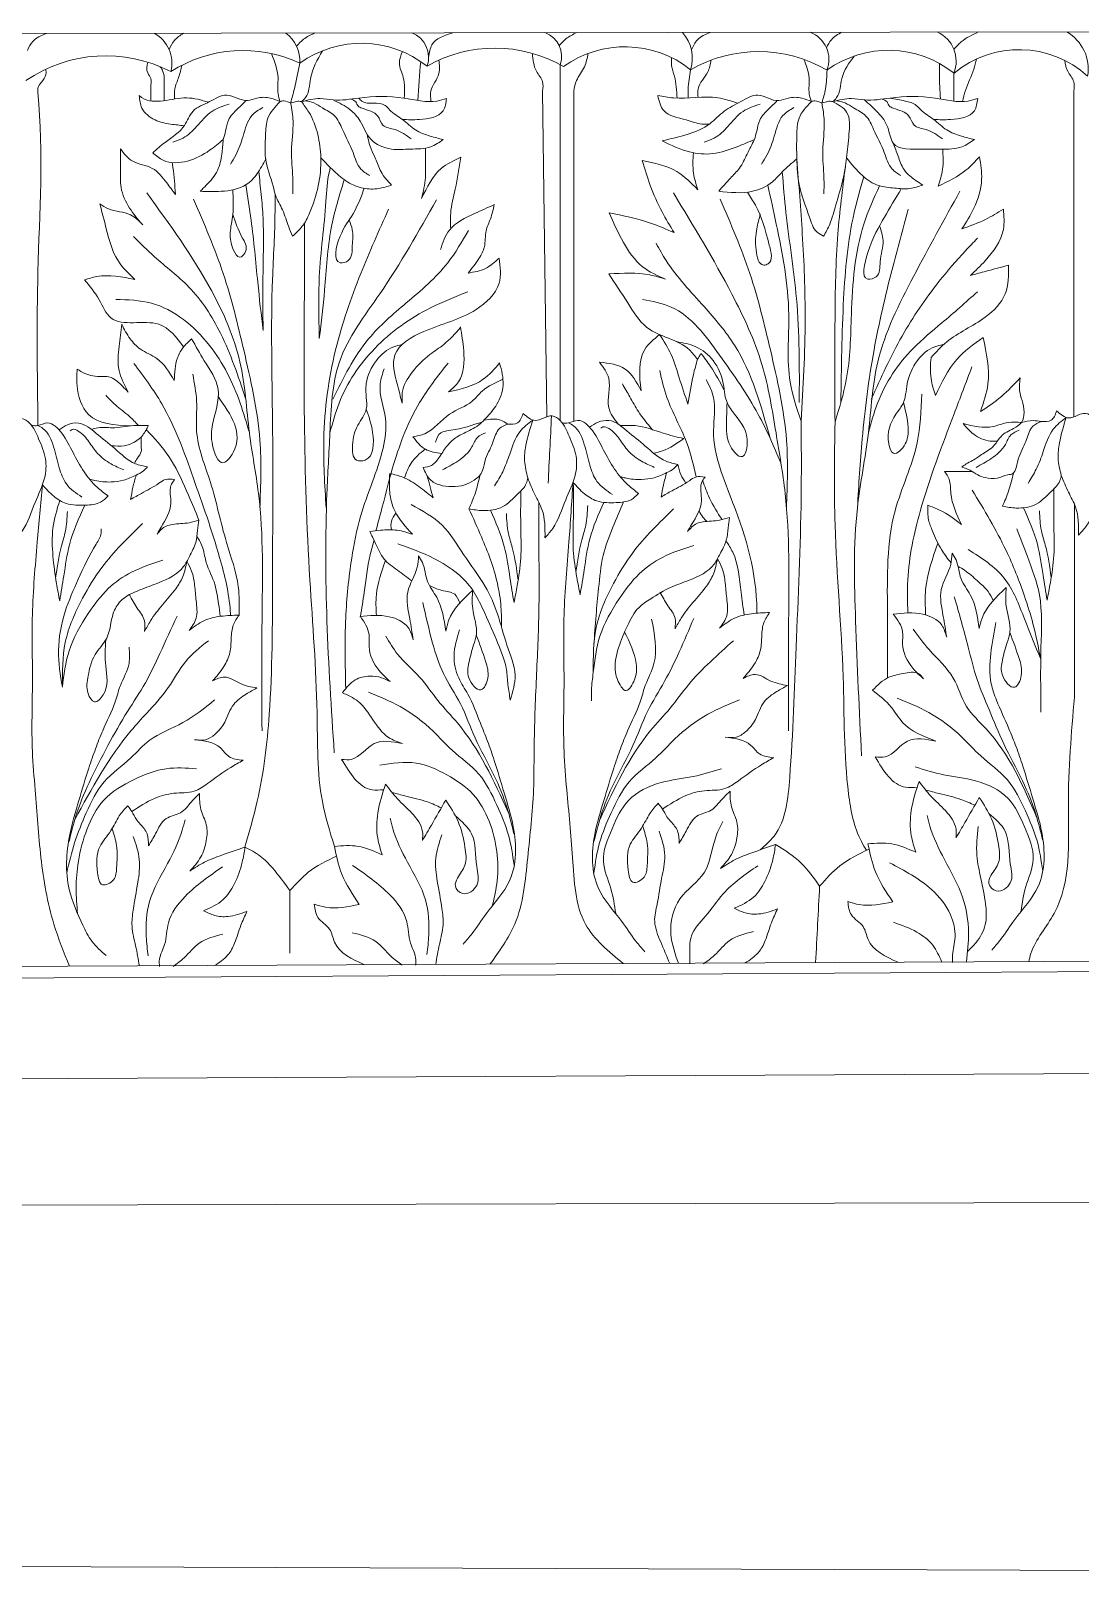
# Model space of a CAD drawing. Header units: millimetres. Extents: x 0 to 319, y 0 to 231.
# Drawn here: x 133 to 167.3, y 67.7 to 118.1 of the extents above; entities that cross this region are included whole.
import ezdxf

# ---------------------------------------------------------------- set-up
doc = ezdxf.new("R2010")
doc.units = ezdxf.units.MM
doc.layers.get('0').update_dxf_attribs({"lineweight": 9})

msp = doc.modelspace()

# ---------------------------------------------------------------- linework, layer by layer
for p, q in [((96.34, 117.957), (187.235, 118.103)), ((150.316, 105.35), (150.314, 116.991)), ((136.938, 116.335), (136.938, 115.808)), ((137.373, 116.285), (137.373, 115.82)), ((149.736, 116.133), (149.877, 105.484)), ((150.752, 116.133), (150.752, 105.331)), ((167.097, 116.133), (167.1, 105.482)), ((176.289, 87.717), (106.877, 87.384)), ((176.675, 87.393), (106.591, 86.967)), ((106.629, 83.717), (176.718, 84.051)), ((173.863, 79.799), (109.4, 79.646)), ((109.443, 67.97), (174.018, 67.733))]:
    msp.add_line(p, q)
for centre, radius, start, end in [((136.506, 117.047), 1.114, 345.505, 61.0851), ((140.65, 117.102), 1.157, 357.2322, 53.2081), ((145.166, 117.242), 0.847, 339.511, 69.511), ((149.535, 117.263), 0.826, 340.7018, 70.7018), ((153.385, 117.213), 1.246, 342.1531, 42.1531), ((158.135, 117.161), 0.959, 338.9671, 68.9671), ((162.195, 117.103), 1.057, 338.5672, 65.3431), ((166.165, 116.854), 1.403, 350.387, 60.0874), ((139.948, 113.074), 4.385, 64.9326, 122.6126), ((143.817, 114.253), 3.441, 51.4894, 125.7448), ((148.176, 113.077), 4.459, 59.8147, 119.8147), ((152.429, 114.139), 3.441, 51.4894, 125.7448), ((156.789, 112.962), 4.459, 59.8147, 119.8147), ((161.041, 114.024), 3.441, 51.4894, 125.7448), ((165.31, 114.159), 3.327, 47.7182, 129.7352), ((135.462, 112.663), 4.621, 62.6572, 124.416)]:
    msp.add_arc(centre, radius, start, end)
for points in [[(132.904, 117.461), (133.075, 117.757), (133.524, 118.017)], [(137.529, 117.487), (137.703, 117.788), (137.998, 118.024)], [(141.697, 117.595), (141.927, 117.825), (142.283, 118.031)], [(146.013, 117.242), (146.121, 117.646), (146.8, 118.038)], [(150.279, 117.622), (150.496, 117.839), (150.852, 118.044)], [(154.604, 117.476), (154.796, 117.809), (155.215, 118.051)], [(159.012, 117.551), (159.174, 117.812), (159.519, 118.058)], [(163.175, 117.498), (163.418, 117.74), (163.981, 118.065)], [(141.855, 115.786), (141.986, 115.917), (142.153, 116.541), (142.54, 117.449)], [(145.215, 115.902), (145.184, 116.579), (145.057, 117.052), (145.156, 117.423)], [(149.736, 116.133), (149.736, 116.434), (149.536, 116.78), (149.405, 117.364)], [(150.752, 116.133), (150.844, 116.477), (151.104, 116.926), (151.22, 117.361)], [(136.938, 116.335), (136.938, 116.541), (136.832, 116.725), (136.832, 117.077)], [(137.373, 116.285), (137.373, 116.467), (137.33, 116.776), (137.243, 116.927)], [(137.708, 115.867), (137.717, 116.2), (137.842, 116.581), (137.948, 116.977)], [(141.16, 115.786), (141.09, 116.047), (141.09, 116.565), (140.877, 117.36)], [(141.806, 117.046), (141.624, 116.206), (141.503, 115.75)], [(145.662, 115.824), (145.752, 117.099)], [(146.088, 115.788), (146.088, 116.137), (146.347, 116.704), (146.347, 117.144)], [(154.132, 115.903), (154.042, 116.622), (153.951, 116.961), (153.951, 117.225)], [(154.819, 115.927), (154.819, 116.21), (155.134, 116.756), (155.238, 117.143)], [(158.52, 115.786), (158.45, 116.047), (158.45, 116.565), (158.272, 117.168)], [(159.215, 115.786), (159.345, 115.917), (159.513, 116.541), (159.928, 117.28)], [(162.736, 115.875), (162.703, 116.689), (162.703, 117.037)], [(163.46, 115.788), (163.557, 116.153), (163.825, 116.846), (163.914, 117.178)], [(167.097, 116.133), (167.097, 116.434), (166.897, 116.78), (166.803, 117.131)], [(133.244, 105.197), (133.244, 110.224), (133.244, 116.08), (133.244, 116.226), (133.356, 116.419), (133.503, 116.673), (133.503, 116.848)], [(154.572, 116.831), (154.495, 116.192), (154.495, 115.909)], [(159.031, 116.817), (158.984, 116.206), (158.863, 115.75)], [(163.179, 115.802), (163.179, 116.717)], [(136.554, 115.983), (136.655, 115.909), (138.105, 115.909), (138.814, 115.767)], [(136.554, 115.983), (136.643, 115.577), (137.07, 115.189), (137.581, 115.052), (138.026, 114.999)], [(136.994, 114.116), (137.4, 114.455), (138.033, 115.009), (138.312, 115.473), (138.855, 115.787), (139.415, 116.001), (140.096, 115.819), (140.399, 115.9), (140.849, 115.9), (141.16, 115.786)], [(146.595, 115.89), (146.285, 115.807), (145.204, 115.903), (143.734, 115.903), (142.894, 115.841), (142.47, 115.885), (141.855, 115.786)], [(145.442, 114.566), (144.915, 114.87), (144.52, 115.02), (144.349, 115.316), (143.835, 115.571), (143.709, 115.644), (143.633, 115.775), (143.47, 115.869)], [(146.488, 114.546), (146.065, 114.659), (145.582, 114.864), (145.159, 115.199), (144.734, 115.521), (144.59, 115.665), (143.829, 115.806), (143.734, 115.901)], [(146.595, 115.89), (146.488, 115.49), (145.709, 115.201), (145.156, 115.201)], [(153.502, 115.983), (154.015, 115.909), (155.465, 115.909), (156.118, 115.735)], [(153.502, 115.983), (153.696, 115.495), (154.43, 115.189), (154.941, 115.052), (155.186, 115.052)], [(153.648, 114.506), (154.491, 114.724), (155.198, 115.061), (155.672, 115.473), (156.215, 115.787), (156.774, 116.001), (157.456, 115.819), (157.759, 115.9), (158.209, 115.9), (158.52, 115.786)], [(163.955, 115.89), (163.645, 115.807), (162.564, 115.903), (161.094, 115.903), (160.254, 115.841), (159.83, 115.885), (159.215, 115.786)], [(162.802, 114.566), (162.275, 114.87), (161.88, 115.02), (161.709, 115.316), (161.195, 115.571), (161.068, 115.644), (160.993, 115.775), (160.83, 115.869)], [(163.848, 114.546), (163.424, 114.659), (162.942, 114.864), (162.518, 115.199), (162.094, 115.521), (161.95, 115.665), (161.587, 115.806), (161.094, 115.901)], [(163.955, 115.89), (163.848, 115.49), (163.069, 115.201), (162.516, 115.201)], [(139.491, 115.704), (138.927, 115.469), (138.43, 114.972), (137.988, 114.596), (137.658, 114.461)], [(139.3, 114.545), (139.375, 114.822), (139.471, 115.181), (139.769, 115.548), (140.04, 115.819)], [(140.591, 115.59), (140.233, 115.332), (139.948, 114.655), (139.706, 114.037), (139.534, 113.739)], [(141.561, 111.387), (141.439, 111.695), (141.235, 112.247), (141.009, 112.724), (140.93, 113.019), (140.683, 113.939), (140.683, 114.684), (140.76, 115.247), (141.16, 115.786)], [(141.16, 115.786), (141.276, 115.817), (141.532, 115.748), (141.697, 115.793), (141.855, 115.786)], [(141.503, 115.75), (141.58, 115.143), (141.531, 114.177), (141.57, 113.302), (141.57, 112.769)], [(141.855, 115.786), (142.097, 115.446), (142.389, 114.71), (142.489, 113.951), (142.407, 113.029), (142.117, 112.136), (141.884, 111.71), (141.561, 111.387)], [(144.082, 113.371), (143.798, 113.583), (143.542, 114.122), (143.192, 114.88), (142.935, 115.327), (142.539, 115.581), (142.26, 115.742), (141.98, 115.818)], [(146.488, 114.546), (146.079, 114.309), (145.413, 114.234), (144.798, 114.234), (144.118, 114.56), (143.777, 115.151), (143.446, 115.522), (142.894, 115.841)], [(156.85, 115.704), (156.287, 115.469), (155.79, 114.972), (155.347, 114.596), (155.018, 114.461)], [(156.66, 114.545), (156.735, 114.822), (156.831, 115.181), (157.129, 115.548), (157.4, 115.819)], [(157.951, 115.59), (157.592, 115.332), (157.308, 114.655), (157.066, 114.037), (156.894, 113.739)], [(158.921, 111.387), (158.701, 111.526), (158.457, 112.007), (158.299, 112.462), (158.133, 113.019), (158.043, 113.939), (158.043, 114.684), (158.119, 115.247), (158.52, 115.786)], [(158.52, 115.786), (158.636, 115.817), (158.892, 115.748), (159.056, 115.793), (159.215, 115.786)], [(158.863, 115.75), (158.94, 115.143), (158.891, 114.177), (158.93, 113.302), (158.93, 112.769)], [(159.215, 115.786), (159.673, 115.446), (159.749, 114.71), (159.673, 113.951), (159.552, 113.243), (159.32, 112.408), (159.12, 111.781), (158.921, 111.387)], [(161.442, 113.371), (161.158, 113.583), (160.902, 114.122), (160.552, 114.88), (160.294, 115.327), (159.899, 115.581), (159.62, 115.742), (159.34, 115.818)], [(163.848, 114.546), (163.439, 114.309), (162.773, 114.234), (162.158, 114.234), (161.195, 114.428), (161.016, 114.943), (160.704, 115.421), (160.254, 115.841)], [(139.3, 114.545), (138.853, 114.195), (138.133, 113.844), (137.336, 113.868), (136.994, 114.116)], [(138.548, 112.855), (138.746, 113.052), (139.111, 113.535), (139.255, 114.073), (139.3, 114.545)], [(144.802, 113.058), (144.456, 113.493), (144.277, 113.921), (144.132, 114.239), (144.003, 114.719)], [(156.66, 114.545), (156.095, 114.313), (155.299, 114.087), (154.539, 114.14), (153.648, 114.506)], [(155.491, 112.855), (155.875, 113.283), (156.171, 113.615), (156.423, 114.073), (156.66, 114.545)], [(162.162, 113.058), (161.739, 113.359), (161.544, 113.576), (161.354, 114), (161.195, 114.428)], [(136.668, 111.76), (136.238, 112.306), (135.961, 112.98), (135.944, 113.614), (135.937, 114.243)], [(135.937, 114.243), (136.341, 113.84), (136.979, 113.605), (137.453, 113.13), (137.735, 112.755)], [(138.548, 112.855), (139.237, 112.855), (140.049, 113.072), (140.41, 113.433), (140.687, 113.913)], [(144.802, 113.058), (144.38, 112.945), (143.875, 112.958), (143.368, 113.157), (142.918, 113.521), (142.489, 113.951)], [(145.783, 112.619), (145.907, 113.303), (145.907, 113.925), (145.907, 114.265)], [(147.061, 113.966), (146.421, 113.597), (145.783, 112.619)], [(147.061, 113.966), (146.882, 112.926), (146.733, 112.138), (146.733, 111.634)], [(154.034, 111.503), (153.642, 112.181), (153.257, 113.043), (152.992, 113.864)], [(152.992, 113.864), (154.127, 113.497), (154.814, 112.902)], [(154.814, 112.902), (154.668, 113.447), (154.664, 114.112)], [(155.491, 112.855), (156.597, 112.855), (157.248, 113.165), (157.567, 113.488), (158.047, 113.913)], [(158.187, 105.343), (158.317, 108.674), (158.224, 111.46), (158.044, 113.911)], [(162.162, 113.058), (161.74, 112.945), (161.235, 112.958), (160.727, 113.042), (160.189, 113.367), (159.673, 113.951)], [(162.662, 113.023), (162.808, 113.568), (162.812, 114.234)], [(164.014, 113.985), (163.584, 113.556), (162.662, 113.023)], [(163.442, 111.625), (163.834, 112.303), (164.085, 113.241), (164.014, 113.985)], [(137.735, 112.755), (137.658, 113.633), (137.63, 113.792)], [(140.601, 108.302), (140.601, 110.311), (140.6, 111.983), (140.541, 112.749), (140.458, 113.504)], [(142.44, 108.046), (142.44, 110.055), (142.656, 112.529), (142.77, 113.503), (142.804, 113.631)], [(158.125, 105.952), (158.034, 109.344), (157.69, 112.161), (157.57, 113.482)], [(159.293, 105.309), (159.293, 108.674), (159.386, 111.46), (159.632, 113.658)], [(139.61, 112.097), (139.922, 111.337), (140.038, 110.904), (139.832, 110.698), (139.638, 110.933), (139.53, 111.496), (139.61, 112.097), (139.61, 112.902)], [(140.601, 108.302), (140.428, 109.879), (140.212, 111.91), (140.035, 113.063)], [(142.44, 108.046), (142.613, 109.623), (142.829, 111.654), (143.253, 113.234)], [(143.908, 112.952), (143.545, 112.118), (143.12, 111.382), (143.12, 110.517), (143.386, 110.588), (143.518, 111.08), (143.518, 111.599), (143.411, 111.907)], [(157.096, 113.055), (157.374, 111.785), (157.781, 108.828), (157.827, 106.615), (158.187, 105.343)], [(160.75, 113.035), (160.236, 111.785), (159.829, 108.828), (159.661, 106.685), (159.293, 105.309)], [(159.485, 105.952), (159.575, 109.344), (159.92, 112.161), (160.233, 113.329)], [(163.375, 112.862), (161.861, 110.07), (160.692, 107.276), (160.382, 104.955), (160.025, 102.508), (159.965, 98.81), (160.158, 94.398)], [(161.457, 112.939), (160.909, 112.014), (160.37, 110.852), (160.37, 109.986), (160.636, 110.057), (160.768, 110.549), (160.862, 111.248), (160.747, 111.728)], [(136.41, 109.973), (135.874, 110.565), (135.426, 111.839), (135.264, 112.444)], [(135.264, 112.444), (135.547, 112.28), (136.268, 112.087), (136.668, 111.76)], [(136.801, 112.802), (138.914, 109.608), (139.845, 107.276), (140.155, 104.955), (140.451, 102.976), (140.567, 98.81), (140.567, 95.213)], [(138.326, 112.598), (139.301, 110.162), (139.969, 107.667), (140.497, 104.717), (140.497, 102.508)], [(140.01, 91.413), (140.412, 92.913), (140.803, 95.743), (140.91, 100.153), (140.91, 105.332), (140.91, 109.982), (140.993, 112.207), (140.993, 112.774)], [(146.268, 112.579), (144.417, 109.503), (143.096, 107.276), (142.786, 104.955), (142.689, 102.976), (142.689, 98.81), (142.927, 94.496)], [(148.157, 112.419), (147.514, 112.128), (146.689, 111.582), (146.399, 110.956)], [(147.3, 110.179), (147.658, 110.661), (147.833, 111.042), (147.89, 111.561), (148.033, 111.955), (148.157, 112.419)], [(154.012, 112.802), (155.923, 109.492), (156.905, 107.189), (157.365, 104.955), (157.662, 102.976), (157.778, 98.81), (157.778, 95.213)], [(155.536, 112.598), (156.511, 110.162), (157.18, 107.667), (157.707, 104.717), (157.707, 102.508)], [(156.429, 112.826), (156.69, 112.399), (157.146, 111.093), (157.111, 110.488), (156.963, 110.442), (156.712, 110.933), (156.737, 111.632), (156.852, 112.113)], [(144.704, 112.268), (143.793, 110.162), (142.972, 107.667), (142.586, 104.755), (142.664, 102.508)], [(153.753, 109.984), (153.002, 110.388), (152.379, 111.184), (151.909, 112.15)], [(151.909, 112.15), (153.261, 111.816), (154.034, 111.503)], [(161.685, 112.268), (161.158, 110.295), (160.567, 107.667), (160.181, 104.755), (160.025, 102.508)], [(164.794, 112.271), (164.215, 111.937), (163.442, 111.625)], [(163.723, 110.105), (164.201, 110.583), (164.794, 111.609), (164.794, 112.271)], [(136.364, 111.381), (137.05, 110.717), (138.178, 109.724), (139.21, 108.211), (140.032, 106.082)], [(142.932, 91.434), (142.54, 92.897), (142.366, 95.806), (142.132, 100.15), (141.953, 105.375), (141.953, 110.373), (141.953, 111.809)], [(147.312, 111.578), (146.638, 110.517), (145.282, 109.205), (144.05, 108.027), (142.882, 106.055)], [(163.944, 111.32), (163.557, 110.908), (162.691, 109.902), (161.486, 108.12), (160.478, 106.055)], [(153.446, 111.158), (153.776, 110.587), (155.014, 109.083), (156.009, 107.819), (157.172, 104.777)], [(145.151, 105.923), (144.98, 106.563), (144.909, 107.504), (145.854, 108.268), (147.564, 108.991), (148.316, 109.846), (148.316, 110.671)], [(148.316, 110.671), (147.872, 110.332), (147.3, 110.179)], [(162.43, 107.415), (162.942, 107.927), (164.204, 108.742), (164.856, 109.503), (164.965, 110.438)], [(164.965, 110.438), (164.233, 110.242), (163.723, 110.105)], [(134.765, 109.958), (135.166, 110.065), (136.41, 109.973)], [(138.006, 107.767), (137.192, 108.505), (135.63, 108.714), (135.242, 109.311), (134.765, 109.958)], [(151.901, 110.153), (153.243, 110.12), (153.753, 109.984)], [(154.799, 107.36), (154.534, 107.671), (153.147, 108.403), (152.518, 109.206), (151.901, 110.153)], [(135.786, 109.321), (136.951, 109.196), (138.851, 107.814), (139.854, 105.927), (140.153, 104.965)], [(147.298, 109.57), (146.077, 109.045), (144.254, 107.719), (143.086, 105.927), (142.788, 104.965)], [(152.997, 109.321), (153.941, 109.068), (155.518, 107.495), (156.784, 105.559), (157.526, 103.972)], [(163.947, 109.57), (162.788, 108.551), (161.85, 107.719), (160.682, 105.927), (160.384, 104.965)], [(136.197, 106.29), (135.896, 107), (135.896, 107.789), (135.983, 108.505)], [(135.983, 108.505), (136.256, 108.034), (136.595, 107.694), (137.131, 107.385), (137.701, 106.667)], [(145.151, 105.923), (145.151, 106.27), (145.474, 106.937), (146.056, 107.519), (146.505, 107.845), (147.056, 108.396)], [(146.661, 106.294), (146.991, 106.624), (147.158, 107.64), (147.052, 108.425)], [(137.701, 106.667), (137.803, 107.407), (138.022, 107.786), (138.267, 108.032)], [(138.267, 108.032), (138.681, 107.314), (139.129, 106.385), (138.95, 105.229), (138.95, 104.557), (139.287, 103.974), (139.623, 104.311), (139.132, 106.14)], [(143.975, 105.733), (144.18, 104.97), (143.937, 104.066), (143.656, 104.066), (143.525, 104.556), (143.7, 105.212), (143.975, 105.733), (143.975, 106.111), (143.975, 106.566), (144.309, 107.324), (144.871, 107.77), (145.141, 107.842)], [(153.56, 108.171), (153.075, 107.686), (152.954, 106.33)], [(154.487, 105.893), (154.202, 106.755), (153.937, 107.517), (153.56, 108.171)], [(155.765, 105.947), (155.752, 105.016), (155.824, 104.626), (156.268, 104.184), (156.426, 104.596), (156.011, 105.565), (155.765, 105.947), (155.695, 106.205), (155.642, 106.566), (155.308, 107.324), (154.746, 107.77), (154.11, 107.941)], [(161.53, 105.947), (161.686, 105.016), (161.587, 104.595), (161.207, 104.287), (161.054, 104.596), (161.285, 105.565), (161.53, 105.947), (161.6, 106.205), (161.654, 106.566), (161.988, 107.324), (162.55, 107.77), (162.82, 107.842)], [(164.133, 108.072), (163.27, 107.354), (162.578, 106.181)], [(164.046, 105.649), (164.29, 106.559), (164.133, 108.072)], [(154.799, 107.36), (154.663, 106.851), (154.487, 105.893)], [(154.799, 107.36), (154.912, 107.555)], [(154.912, 107.555), (155.225, 107.128), (155.674, 106.349)], [(162.578, 106.181), (162.43, 106.731), (162.43, 107.415)], [(134.524, 107.038), (134.524, 106.503), (134.897, 105.553), (136.274, 105.184)], [(134.524, 107.038), (135.041, 106.815), (135.633, 106.764), (136.007, 106.48), (136.197, 106.29)], [(136.38, 107.227), (137.293, 105.902), (138.316, 103.498), (139.182, 100.882), (139.53, 99.114), (139.537, 98.986)], [(138.301, 106.873), (138.43, 105.989), (138.43, 105.015), (138.881, 103.333), (139.406, 101.374), (139.793, 99.927), (139.817, 98.997)], [(144.562, 107.053), (144.43, 106.561), (144.598, 105.423), (144.521, 104.46), (143.785, 102.223), (143.499, 100.856), (143.303, 98.906), (143.303, 96.593)], [(146.647, 107.239), (145.716, 105.944), (144.877, 103.951), (144.498, 102.536), (144.289, 101.755)], [(148.331, 107.243), (148.444, 106.514), (148.241, 105.893), (147.889, 105.442), (147.692, 105.246), (147.224, 104.975), (146.847, 104.758), (146.601, 104.512), (146.346, 104.137), (146.102, 103.893), (145.834, 103.821)], [(148.331, 107.243), (147.796, 106.708), (146.661, 106.294)], [(152.954, 106.33), (152.44, 107.039), (151.596, 107.265)], [(151.596, 107.265), (151.899, 106.739), (151.899, 105.777), (152.209, 105.24)], [(153.564, 106.995), (153.801, 106.109), (154.442, 104.65), (154.755, 103.514)], [(163.766, 107.116), (163.187, 105.583), (162.076, 102.389), (161.672, 100.155), (161.672, 99.068)], [(145.501, 104.825), (145.891, 104.929), (146.696, 105.566), (147.44, 105.996), (147.765, 106.321), (148.441, 106.711)], [(153.326, 105.06), (152.867, 105.651), (152.589, 106.132), (152.344, 106.556)], [(155.077, 106.703), (155.323, 106.111), (155.323, 105.032), (155.959, 102.66), (156.738, 99.162), (156.738, 99.06)], [(165.339, 106.752), (165.326, 106.331), (165.404, 106.016), (165.386, 105.295), (165.129, 105.098), (164.718, 104.842), (164.499, 104.551), (164.125, 104.271), (163.782, 104.05), (163.577, 103.938), (163.441, 103.835)], [(165.339, 106.752), (164.732, 106.145), (164.046, 105.649)], [(135.459, 106.186), (135.778, 105.868), (136.232, 105.495), (136.527, 105.2)], [(162.126, 106.223), (161.976, 104.625), (161.257, 102.406), (161.006, 99.167), (161.006, 96.939)], [(132.475, 101.443), (132.727, 101.744), (133.151, 102.683), (133.459, 103.476), (133.491, 104.107), (133.265, 104.764), (132.972, 105.271), (132.706, 105.425), (132.158, 105.278), (131.758, 105.509)], [(135.536, 102.892), (135.178, 103.177), (134.751, 103.685), (134.39, 104.311), (134.024, 104.945), (133.552, 105.28), (133.24, 105.196), (133.037, 105.196)], [(136.821, 103.843), (136.43, 103.947), (135.752, 104.442), (135.151, 104.939), (134.565, 105.277), (134.211, 105.219), (133.933, 105.058)], [(146.233, 104.654), (146.406, 104.954), (146.737, 105.043), (147.774, 105.32)], [(148.588, 105.244), (148.361, 105.375), (147.832, 105.375)], [(149.414, 105.375), (148.99, 104.991), (148.661, 104.262), (148.432, 103.684), (148.165, 103.221)], [(149.098, 105.592), (148.92, 105.284), (148.588, 105.244)], [(149.815, 101.526), (150.066, 101.827), (150.491, 102.766), (150.799, 103.559), (150.831, 104.191), (150.605, 104.847), (150.312, 105.355), (150.045, 105.508), (149.498, 105.361), (149.098, 105.592)], [(149.252, 103.482), (149.148, 104.041), (149.19, 104.541), (149.414, 105.375)], [(149.918, 103.31), (150.029, 105.51)], [(152.876, 102.975), (152.518, 103.26), (152.091, 103.768), (151.729, 104.394), (151.363, 105.028), (150.892, 105.363), (150.58, 105.28), (150.377, 105.28)], [(152.019, 102.941), (151.514, 103.37), (151.28, 103.898), (151.097, 104.58), (150.748, 105.186), (150.584, 105.28)], [(154.16, 103.926), (153.77, 104.03), (153.092, 104.525), (152.49, 105.022), (151.905, 105.36), (151.551, 105.302), (151.272, 105.141)], [(158.187, 105.343), (158.187, 102.872), (158.023, 97.954), (157.812, 93.681), (157.301, 91.773), (156.85, 91.322)], [(159.293, 105.309), (159.293, 101.945), (159.558, 96.974), (159.736, 93.156), (160.156, 91.589), (160.32, 91.305)], [(163.441, 103.835), (163.713, 103.732), (163.955, 103.585), (164.205, 103.492), (164.594, 103.474), (164.936, 103.582), (165.104, 103.627), (165.209, 103.808), (165.31, 104.186), (165.444, 104.49), (165.55, 104.738), (165.763, 105.177), (166.025, 105.327)], [(165.386, 105.295), (164.951, 105.295), (164.465, 105.165), (163.481, 105.257)], [(166.025, 105.327), (165.77, 105.355), (165.386, 105.295)], [(166.85, 105.459), (166.427, 105.075), (166.098, 104.345), (165.869, 103.768), (165.601, 103.304)], [(166.535, 105.676), (166.356, 105.367), (166.025, 105.327)], [(167.252, 101.61), (167.503, 101.91), (167.928, 102.85), (168.235, 103.643), (168.268, 104.274), (168.041, 104.931), (167.748, 105.438), (167.482, 105.592), (166.934, 105.445), (166.535, 105.676)], [(166.689, 103.565), (166.585, 104.124), (166.627, 104.625), (166.85, 105.459)], [(134.68, 102.858), (134.174, 103.286), (133.941, 103.815), (133.758, 104.497), (133.408, 105.103), (133.244, 105.197)], [(136.048, 103.745), (135.634, 103.942), (135.196, 104.282), (134.908, 104.667), (134.561, 105.014), (134.368, 105.066), (134.295, 105.024)], [(136.85, 105.193), (136.373, 105.193), (135.673, 105.122), (135.205, 105.122), (134.996, 105.066)], [(136.85, 105.193), (136.672, 104.885), (136.066, 104.535), (135.644, 104.535)], [(136.619, 104.497), (136.619, 104.699), (136.619, 104.824)], [(138.506, 102.105), (138.163, 102.916), (137.597, 104.064), (136.884, 104.955), (136.782, 105.057)], [(145.501, 104.825), (145.908, 104.418), (146.439, 104.276)], [(145.834, 103.821), (146.06, 103.432), (146.374, 103.251), (146.768, 103.203), (147.194, 103.255), (147.499, 103.412), (147.668, 103.543), (147.772, 103.724), (147.874, 104.102), (148.007, 104.406), (148.114, 104.655), (148.327, 105.093), (148.588, 105.244)], [(146.464, 103.744), (146.962, 104.031), (147.425, 104.494), (147.606, 104.807), (147.873, 104.961)], [(153.388, 103.828), (152.974, 104.025), (152.536, 104.365), (152.248, 104.75), (151.901, 105.097), (151.708, 105.149), (151.635, 105.107)], [(154.348, 104.767), (153.672, 104.948), (152.762, 105.192), (152.279, 105.192)], [(163.481, 105.257), (163.828, 104.909), (164.367, 104.687), (164.6, 104.687)], [(163.901, 103.827), (164.398, 104.115), (164.862, 104.578), (165.042, 104.891), (165.309, 105.045)], [(136.619, 104.497), (136.619, 104.343), (136.497, 104.13), (136.399, 103.961)], [(145.897, 104.425), (145.438, 103.965), (145.226, 103.481)], [(153.366, 104.288), (153.651, 104.364), (154.348, 104.767)], [(136.453, 103.572), (136.681, 103.703), (136.821, 103.843)], [(153.793, 103.655), (154.021, 103.787), (154.16, 103.926)], [(154.16, 103.926), (154.25, 103.591), (154.42, 103.315)], [(136.453, 103.572), (136.043, 103.407), (135.633, 103.35), (135.101, 103.396), (134.93, 103.442)], [(136.453, 103.572), (136.348, 103.177), (136.273, 102.774)], [(136.273, 102.774), (136.626, 102.978), (137.195, 103.307), (137.407, 103.429), (137.704, 103.429)], [(137.704, 103.429), (137.59, 103.231), (137.59, 102.661), (137.268, 101.875), (137.136, 101.647)], [(145.485, 101.638), (144.906, 102.401), (144.74, 103.02), (144.74, 103.626)], [(146.158, 102.833), (145.691, 103.203), (145.17, 103.504), (144.74, 103.626)], [(146.158, 102.833), (146.064, 103.187), (145.965, 103.553)], [(147.687, 103.557), (147.528, 102.966), (147.33, 102.472)], [(147.33, 102.472), (147.775, 102.414), (148.434, 102.543), (148.93, 102.962), (149.204, 103.301), (149.252, 103.482)], [(149.252, 103.482), (149.484, 102.935), (149.717, 102.447), (149.815, 101.526)], [(150.73, 103.337), (150.597, 101.388), (150.437, 99.01), (150.437, 96.801), (150.437, 94.538), (150.526, 93.281), (150.715, 91.071), (151.141, 88.885), (152.371, 87.602)], [(150.962, 99.664), (150.857, 100.227), (150.741, 101.123), (150.741, 102.04), (150.741, 103.325)], [(152.876, 102.975), (152.626, 102.771), (152.144, 102.676), (151.512, 102.729), (151.101, 102.966), (150.73, 103.337)], [(153.793, 103.655), (153.383, 103.49), (152.973, 103.433), (152.441, 103.48), (152.27, 103.525)], [(153.793, 103.655), (153.687, 103.26), (153.613, 102.857)], [(153.613, 102.857), (153.966, 103.061), (154.535, 103.39), (154.746, 103.512), (155.044, 103.512)], [(155.044, 103.512), (154.929, 103.314), (154.929, 102.744), (154.608, 101.959), (154.476, 101.73)], [(154.967, 103.394), (155.191, 102.825), (155.6, 102.118)], [(163.423, 101.964), (163.079, 102.979), (163.02, 103.443), (162.874, 103.696)], [(162.874, 103.696), (163.307, 103.696), (163.774, 103.696)], [(165.123, 103.641), (164.965, 103.05), (164.767, 102.556)], [(164.767, 102.556), (165.212, 102.498), (165.871, 102.627), (166.366, 103.046), (166.64, 103.384), (166.689, 103.565)], [(166.689, 103.565), (166.92, 103.018), (167.154, 102.53), (167.252, 101.61)], [(133.391, 103.254), (133.224, 101.388), (133.064, 99.01), (133.064, 96.801), (133.064, 94.538), (133.152, 93.281), (133.342, 91.071), (133.767, 88.885), (134.275, 87.515)], [(135.536, 102.892), (135.287, 102.688), (134.804, 102.592), (134.172, 102.646), (133.761, 102.883), (133.391, 103.254)], [(148.804, 99.406), (148.908, 99.969), (149.024, 100.865), (149.024, 101.782), (149.024, 103.067)], [(163.773, 103.087), (164.886, 101.106), (165.484, 99.621), (165.762, 98.713), (166.016, 97.551)], [(133.955, 99.468), (133.851, 100.031), (133.735, 100.927), (133.735, 101.844), (133.956, 102.746)], [(133.821, 100.204), (134.015, 101.266), (134.141, 101.736), (134.205, 102.386)], [(133.955, 99.468), (134.09, 100.283), (134.275, 101.299), (134.775, 102.591)], [(144.794, 101.786), (144.794, 102.069), (144.943, 102.328)], [(148.682, 96.216), (148.837, 97.031), (148.573, 98.018), (148.261, 99.033), (147.863, 99.93), (147.155, 100.977), (146.454, 101.934), (145.439, 102.608)], [(147.33, 102.472), (147.738, 101.553), (148.258, 100.043), (148.375, 99.262), (148.397, 98.595)], [(149.618, 102.673), (149.616, 101.388), (149.614, 99.033), (149.528, 96.801), (149.458, 94.498), (149.44, 93.281), (149.25, 91.071), (148.825, 88.885), (148.015, 87.581)], [(148.804, 99.406), (148.669, 100.221), (148.484, 101.237), (148.031, 102.424)], [(148.938, 100.142), (148.744, 101.204), (148.618, 101.674), (148.554, 102.324)], [(150.827, 100.4), (151.021, 101.462), (151.147, 101.932), (151.211, 102.582)], [(150.962, 99.664), (151.096, 100.479), (151.281, 101.495), (151.734, 102.682)], [(151.393, 97.124), (151.49, 98.586), (152.056, 100.031), (152.681, 101.033), (154.015, 102.473)], [(152.379, 102.695), (152.03, 101.87), (151.716, 100.943), (151.568, 99.872), (151.483, 98.989), (151.413, 98.005)], [(155.113, 102.061), (154.975, 102.199), (154.853, 102.411)], [(162.323, 102.588), (162.353, 102.108), (162.478, 101.746), (162.769, 101.143), (163.085, 100.701)], [(162.323, 102.588), (162.712, 102.431), (163.423, 101.964)], [(166.225, 99.488), (166.091, 100.303), (165.905, 101.318), (165.453, 102.506)], [(166.359, 100.224), (166.166, 101.286), (166.039, 101.756), (165.976, 102.406)], [(167.115, 96.31), (167.115, 99.344), (167.115, 100.919), (167.115, 102.628)], [(134.042, 96.641), (133.917, 97.836), (134.137, 99.118), (134.561, 100.169), (135.146, 101.316), (135.308, 101.675), (135.308, 101.815)], [(134.042, 96.641), (134.139, 98.104), (134.705, 99.549), (135.33, 100.551), (136.664, 101.991)], [(138.506, 102.105), (138.462, 101.763), (138.401, 101.371), (138.195, 100.915), (138.004, 100.584), (137.187, 100.054), (136.578, 99.819), (135.932, 99.445), (135.708, 99.057), (135.491, 98.247), (135.109, 97.703), (134.885, 97.011), (134.885, 96.428), (135.088, 96.164), (135.376, 96.389), (135.459, 97.336), (135.459, 98.189)], [(138.506, 102.105), (138.183, 102.018), (137.64, 101.962), (137.437, 101.907), (137.136, 101.647)], [(144.086, 101.731), (144.442, 101.771), (144.988, 101.771), (145.485, 101.638)], [(155.846, 102.188), (155.801, 101.846), (155.741, 101.454), (155.535, 100.999), (155.344, 100.667), (154.527, 100.137), (153.918, 99.902), (153.272, 99.529), (152.877, 99.239), (152.512, 98.648), (152.215, 97.922), (152.117, 97.123), (152.308, 96.655), (152.428, 96.531), (152.715, 96.829), (152.798, 97.419), (152.418, 98.443)], [(155.846, 102.188), (155.523, 102.101), (154.98, 102.045), (154.776, 101.991), (154.476, 101.73)], [(166.024, 95.822), (166.024, 97.947), (165.971, 99.66), (165.579, 100.911), (165.231, 101.814)], [(139.005, 100.082), (138.721, 100.816), (138.591, 101.299), (138.439, 101.564)], [(143.785, 98.946), (143.904, 99.732), (144.102, 100.967), (144.23, 101.444)], [(144.086, 101.731), (144.28, 101.338), (144.555, 100.831), (144.99, 100.468), (145.46, 100.114)], [(148.682, 96.216), (148.605, 96.719), (148.554, 97.208), (148.226, 98.191), (147.792, 99.179), (147.452, 99.812), (146.963, 100.346), (146.185, 100.849), (145.007, 101.327)], [(151.393, 97.124), (151.611, 98.306), (152.238, 99.528), (152.894, 100.343), (153.652, 100.881), (154.675, 101.274)], [(156.324, 98.999), (156.223, 99.74), (155.95, 101.051), (155.733, 101.427)], [(162.255, 99.003), (162.255, 99.843), (162.657, 101.345)], [(134.042, 96.641), (134.26, 97.824), (134.887, 99.046), (135.543, 99.861), (136.302, 100.398), (137.324, 100.792)], [(136.725, 98.464), (136.925, 98.811), (137.312, 99.329), (137.749, 99.86), (137.978, 100.257), (138.112, 100.755)], [(138.112, 100.755), (138.267, 100.437), (138.364, 99.972), (138.414, 99.47), (138.414, 98.893), (138.182, 98.491)], [(144.601, 100.778), (144.304, 99.67), (144.304, 98.985)], [(145.507, 98.188), (145.395, 98.871), (145.33, 99.751), (145.637, 100.562), (145.683, 100.935)], [(145.683, 100.935), (145.81, 100.715), (145.976, 100.096), (146.275, 99.579), (146.572, 98.471)], [(154.065, 98.548), (154.265, 98.895), (154.651, 99.413), (155.089, 99.943), (155.318, 100.34), (155.451, 100.839)], [(155.451, 100.839), (155.606, 100.52), (155.703, 100.055), (155.754, 99.553), (155.754, 98.977), (155.522, 98.574)], [(162.943, 98.271), (162.831, 98.955), (162.766, 99.834), (163.073, 100.646), (163.12, 101.018)], [(163.12, 101.018), (163.247, 100.799), (163.413, 100.18), (163.711, 99.663), (164.008, 98.555)], [(163.645, 101.142), (164.823, 100.203), (165.483, 98.876), (166.016, 97.551)], [(163.313, 100.587), (163.529, 100.462), (163.944, 100.118), (164.299, 99.763), (164.466, 99.475)], [(139.005, 100.082), (139.033, 99.978), (139.148, 99.364), (139.204, 98.956)], [(146.036, 99.968), (146.227, 99.876), (146.446, 99.804), (146.863, 99.679), (147.029, 99.391)], [(146.572, 98.471), (146.664, 98.815), (147.452, 99.812)], [(147.452, 99.812), (147.452, 99.209), (147.572, 98.354), (147.483, 98.02), (147.327, 97.438), (147.327, 96.947), (147.721, 96.553), (147.944, 96.939), (147.874, 97.492), (147.571, 98.345)], [(154.065, 98.548), (154.065, 98.897), (153.83, 99.304), (153.573, 99.75)], [(164.008, 98.555), (164.1, 98.898), (164.888, 99.896)], [(164.888, 99.896), (164.888, 99.292), (165.009, 98.438), (164.92, 98.104), (164.764, 97.522), (164.764, 97.031), (165.158, 96.636), (165.381, 97.023), (165.31, 97.575), (165.007, 98.429)], [(136.725, 98.464), (136.725, 98.814), (136.49, 99.221), (136.233, 99.667)], [(145.82, 99.414), (146.144, 98.075), (146.496, 97.085), (147.053, 96.095), (147.53, 94.981), (148.148, 93.762), (148.577, 92.681), (148.802, 91.841)], [(163.192, 99.594), (163.647, 97.946), (163.937, 96.895), (164.328, 95.905), (164.806, 94.791), (165.423, 93.572), (165.852, 92.491), (166.077, 91.651)], [(137.791, 98.96), (137.229, 97.741), (136.757, 96.784), (136.17, 95.845), (135.533, 94.731), (134.915, 93.511), (134.486, 92.431), (134.261, 91.591)], [(139.817, 98.997), (139.222, 98.958), (138.668, 98.81), (138.182, 98.491)], [(139.817, 98.997), (139.628, 98.67), (139.56, 98.245), (139.516, 97.773), (139.32, 97.315), (138.95, 96.843)], [(145.507, 98.188), (145.342, 98.587), (144.726, 98.943), (143.76, 98.943)], [(144.751, 96.828), (144.397, 97.182), (144.065, 97.973), (144.065, 98.367), (143.785, 98.946)], [(153.298, 98.861), (153.376, 97.416), (153.094, 96.692), (152.925, 96.158), (152.516, 95.217), (152.282, 94.629), (152.062, 93.995), (151.738, 92.934), (151.44, 91.823), (151.561, 90.061), (152.326, 88.98), (152.783, 88.336), (153.081, 87.983)], [(154.674, 98.887), (154.201, 97.791), (153.723, 96.834), (153.166, 95.845), (152.688, 94.731), (152.071, 93.511), (151.642, 92.431), (151.416, 91.591)], [(157.157, 99.081), (156.561, 99.041), (156.008, 98.893), (155.522, 98.574)], [(157.157, 99.081), (156.968, 98.754), (156.9, 98.328), (156.856, 97.856), (156.66, 97.398), (156.289, 96.926)], [(162.943, 98.271), (162.779, 98.671), (162.163, 99.027), (161.196, 99.027)], [(162.187, 96.911), (161.833, 97.265), (161.501, 98.057), (161.501, 98.451), (161.196, 99.027)], [(164.551, 98.754), (164.382, 97.74), (164.4, 96.752), (164.569, 96.218), (164.977, 95.278), (165.212, 94.689), (165.431, 94.055), (165.756, 92.994), (166.053, 91.883), (165.932, 90.121), (165.167, 89.041), (164.71, 88.396), (164.413, 88.044)], [(144.616, 98.312), (144.999, 97.72), (145.718, 96.968), (146.316, 96.203), (146.954, 95.469), (148.616, 92.553)], [(147.025, 98.51), (146.843, 97.666), (146.994, 96.942), (147.294, 96.408), (147.702, 95.468), (147.937, 94.879), (148.156, 94.245), (148.481, 93.184), (148.778, 92.073), (148.657, 90.311), (147.892, 89.231), (147.435, 88.586), (147.138, 88.234)], [(161.843, 98.541), (162.365, 97.868), (163.155, 96.939), (163.592, 96.013), (164.229, 95.279), (165.891, 92.363)], [(136.221, 97.943), (136.221, 97.416), (135.939, 96.692), (135.77, 96.158), (135.361, 95.217), (135.127, 94.629), (134.907, 93.995), (134.583, 92.934), (134.285, 91.823), (134.265, 90.023), (134.714, 88.858), (135.004, 88.336), (135.475, 87.863)], [(138.815, 98.16), (138.064, 97.47), (137.502, 96.627), (136.792, 95.783), (136.29, 95.219), (134.448, 92.303)], [(155.971, 98.16), (155.219, 97.47), (154.5, 96.717), (153.902, 95.952), (153.264, 95.219), (151.603, 92.303)], [(140.398, 96.613), (139.86, 96.757), (139.341, 96.971), (138.95, 96.843)], [(143.195, 96.457), (143.616, 96.878), (144.085, 97.004), (144.476, 96.947), (144.751, 96.828)], [(151.332, 96.191), (151.332, 96.542), (151.393, 97.124)], [(157.737, 96.696), (157.2, 96.84), (156.68, 97.054), (156.289, 96.926)], [(160.515, 96.537), (161.052, 96.962), (161.522, 97.088), (162.011, 97.088), (162.187, 96.911)], [(139.013, 96.223), (137.983, 95.48), (136.883, 94.897), (136.284, 94.33), (135.408, 93.545), (134.823, 92.531), (134.444, 91.553), (134.186, 90.567)], [(140.398, 96.613), (140.052, 96.413), (139.641, 96.078), (139.35, 95.501), (139.031, 95.1), (138.724, 94.923), (138.364, 94.923)], [(145.154, 94.793), (144.701, 94.997), (143.699, 96.178), (143.195, 96.457)], [(144.05, 96.473), (145.08, 96.004), (146.162, 95.198), (146.779, 94.581), (147.655, 93.796), (148.241, 92.781), (148.62, 91.804), (148.805, 90.822)], [(156.168, 96.223), (155.138, 95.753), (154.056, 94.947), (153.439, 94.33), (152.564, 93.545), (151.978, 92.531), (151.599, 91.553), (151.413, 90.572)], [(157.737, 96.696), (157.392, 96.497), (156.98, 96.161), (156.689, 95.584), (156.371, 95.183), (156.063, 95.006), (155.704, 95.006)], [(162.591, 94.876), (161.503, 95.489), (161.135, 95.98), (160.515, 96.537)], [(161.325, 96.283), (162.356, 95.814), (163.437, 95.008), (164.054, 94.391), (164.93, 93.606), (165.516, 92.591), (165.895, 91.614), (166.08, 90.632)], [(167.115, 96.31), (166.919, 92.76), (166.452, 89.239), (165.693, 87.926), (165.622, 87.661)], [(139.95, 94.249), (139.486, 94.374), (139.205, 94.655), (138.364, 94.923)], [(143.168, 94.28), (143.492, 94.28), (144.229, 94.793), (145.154, 94.793)], [(157.29, 94.333), (156.826, 94.457), (156.545, 94.738), (155.704, 95.006)], [(160.605, 94.363), (160.928, 94.363), (161.666, 94.876), (162.591, 94.876)], [(139.95, 94.249), (139.549, 94.018), (138.784, 93.488), (138.354, 93.24), (137.687, 93.17), (137.054, 93), (136.313, 92.572)], [(144.542, 93.285), (144.163, 93.285), (143.168, 94.28)], [(144.412, 94.094), (145.607, 94.155), (146.61, 93.77), (147.47, 93.131), (147.987, 92.262), (148.243, 91.264), (148.253, 90.308), (148.093, 89.488)], [(157.29, 94.333), (156.889, 94.101), (156.124, 93.571), (155.694, 93.323), (155.027, 93.253), (154.394, 93.083), (153.653, 92.656)], [(161.979, 93.368), (161.6, 93.368), (160.605, 94.363)], [(138.428, 93.973), (137.437, 93.974), (136.393, 93.625), (135.387, 92.936), (134.853, 92.012), (134.567, 90.945), (134.494, 90.058), (134.539, 89.238)], [(155.583, 93.973), (154.661, 93.718), (153.609, 93.519), (152.542, 92.936), (152.008, 92.012), (151.722, 90.945), (151.965, 90.058), (152.125, 89.238)], [(161.91, 94.033), (162.833, 93.778), (163.885, 93.58), (164.952, 92.997), (165.486, 92.072), (165.771, 91.006), (165.528, 90.118), (165.369, 89.298)], [(144.495, 91.156), (144.35, 91.698), (144.35, 92.527), (144.603, 93.472)], [(144.603, 93.472), (144.99, 92.993), (145.465, 92.518), (145.812, 91.917), (145.812, 91.627)], [(146.428, 92.694), (145.972, 92.887), (145.263, 93.078), (144.814, 93.198)], [(154.195, 91.531), (154.429, 91.935), (154.777, 92.424), (155.244, 92.619), (155.604, 92.979), (155.868, 93.243)], [(155.868, 93.243), (155.909, 92.725), (156.087, 92.223), (156.087, 91.708), (155.906, 91.17), (155.547, 90.706)], [(161.931, 91.24), (161.786, 91.782), (161.786, 92.611), (162.039, 93.556)], [(162.039, 93.556), (162.426, 93.077), (162.901, 92.602), (163.248, 92.001), (163.248, 91.711)], [(163.864, 92.778), (163.409, 92.971), (162.699, 93.161), (162.251, 93.281)], [(136.173, 92.759), (135.904, 92.429), (135.626, 91.948), (135.262, 91.421), (135.194, 90.57), (135.351, 90.181), (135.712, 90.34), (135.815, 90.724), (135.815, 91.463), (135.669, 92.006)], [(136.173, 92.759), (136.313, 92.572), (136.461, 92.316), (136.712, 92.016), (136.811, 91.845), (136.855, 91.448)], [(136.855, 91.448), (137.089, 91.852), (137.437, 92.341), (137.905, 92.536), (138.264, 92.896), (138.529, 93.16)], [(138.529, 93.16), (138.569, 92.642), (138.747, 92.14), (138.747, 91.625), (138.566, 91.087), (138.207, 90.623)], [(145.812, 91.627), (146.102, 92.129), (146.573, 92.945)], [(146.573, 92.945), (146.973, 92.251), (147.199, 91.409), (147.199, 90.819), (146.954, 90.394), (146.885, 90.136), (147.127, 89.894), (147.585, 90.158), (147.585, 90.771), (147.415, 91.846), (146.885, 92.43)], [(153.513, 92.842), (153.244, 92.512), (152.966, 92.031), (152.602, 91.504), (152.534, 90.653), (152.69, 90.264), (153.051, 90.423), (153.154, 90.807), (153.154, 91.546), (153.009, 92.089)], [(153.513, 92.842), (153.653, 92.656), (153.801, 92.399), (154.052, 92.099), (154.15, 91.928), (154.195, 91.531)], [(163.248, 91.711), (163.538, 92.213), (164.009, 93.029)], [(164.009, 93.029), (164.41, 92.335), (164.636, 91.493), (164.636, 90.903), (164.39, 90.478), (164.321, 90.219), (164.563, 89.977), (165.022, 90.242), (165.022, 90.855), (164.851, 91.93), (164.322, 92.514)], [(136.845, 87.852), (136.786, 88.484), (136.892, 89.633), (137.482, 90.869), (137.959, 91.962), (138.052, 92.307)], [(145.958, 87.901), (146.017, 88.532), (145.911, 89.681), (145.322, 90.917), (144.844, 92.01), (144.752, 92.356)], [(154.178, 87.611), (153.929, 88.567), (154.224, 89.716), (155.023, 90.59), (155.382, 91.706), (155.625, 92.252)], [(163.587, 87.663), (163.655, 88.619), (163.46, 89.768), (162.871, 91.004), (162.393, 92.097), (162.301, 92.443)], [(136.56, 87.524), (136.437, 88.183), (136.32, 88.823), (136.356, 89.353), (136.508, 90.253), (136.557, 91.003), (136.354, 91.762)], [(146.243, 87.573), (146.366, 88.232), (146.483, 88.871), (146.447, 89.402), (146.295, 90.301), (146.246, 91.051), (146.449, 91.811)], [(153.893, 87.608), (153.596, 88.313), (153.4, 88.974), (153.48, 89.557), (153.627, 90.393), (153.731, 91.129), (153.548, 91.926)], [(163.623, 87.992), (163.952, 88.354), (164.218, 88.958), (164.213, 89.547), (164.058, 90.388), (163.93, 91.138), (163.969, 92.086)], [(140.01, 91.413), (139.232, 91.14), (138.691, 90.918), (138.207, 90.623)], [(140.01, 91.413), (139.921, 90.918), (139.658, 90.199), (139.294, 89.693), (138.66, 89.326)], [(141.48, 89.987), (140.905, 90.73), (140.51, 91.117), (140.01, 91.413)], [(142.932, 91.434), (143.711, 91.434), (144.495, 91.156)], [(143.745, 89.538), (143.177, 90.523), (142.932, 91.434)], [(157.35, 91.496), (156.572, 91.223), (156.031, 91.001), (155.547, 90.706)], [(157.35, 91.496), (157.261, 91.002), (156.997, 90.283), (156.634, 89.776), (156, 89.41)], [(157.35, 91.496), (158.189, 90.888), (158.79, 90.135)], [(158.79, 90.135), (159.449, 90.794), (160.405, 91.346)], [(160.369, 91.517), (161.148, 91.517), (161.931, 91.24)], [(161.182, 89.621), (160.613, 90.606), (160.369, 91.517)], [(139.275, 90.761), (138.056, 89.798), (137.507, 88.932), (137.384, 88.225), (137.216, 87.743), (137.216, 87.505)], [(141.48, 89.987), (142.079, 90.586), (143, 91.118)], [(143.528, 90.809), (144.748, 89.846), (145.296, 88.98), (145.42, 88.273), (145.587, 87.792), (145.587, 87.553)], [(156.77, 90.801), (155.639, 89.881), (155.051, 89.137), (154.602, 88.505), (154.549, 87.827), (154.549, 87.588)], [(161.077, 90.896), (162.448, 90.021), (163.069, 89.196), (163.215, 88.464), (163.136, 87.879), (163.136, 87.64)], [(141.48, 87.947), (141.48, 89.987)], [(158.79, 90.135), (158.66, 87.632)], [(138.66, 89.326), (139.019, 89.177), (139.454, 89.14), (140.076, 89.307)], [(140.076, 89.307), (139.876, 88.855), (139.672, 88.269), (139.444, 87.873), (139.017, 87.538)], [(143.745, 89.538), (142.647, 89.446), (142.276, 89.546)], [(142.276, 89.546), (142.393, 89.109), (142.773, 88.729), (142.937, 88.307), (143.916, 87.562)], [(156, 89.41), (156.359, 89.261), (156.794, 89.223), (157.416, 89.39)], [(157.416, 89.39), (157.215, 88.938), (157.012, 88.352), (156.783, 87.956), (156.357, 87.621)], [(161.182, 89.621), (160.084, 89.53), (159.712, 89.629)], [(159.712, 89.629), (159.829, 89.193), (160.209, 88.812), (160.374, 88.39), (161.352, 87.645)], [(161.208, 88.952), (161.967, 88.631), (162.487, 88.2), (162.777, 87.665)], [(139.292, 88.562), (138.516, 88.27), (138.021, 87.793), (137.66, 87.507)], [(143.512, 88.611), (144.288, 88.319), (144.782, 87.841), (145.144, 87.555)], [(156.624, 88.646), (155.848, 88.354), (155.354, 87.876), (154.992, 87.59)]]:
    msp.add_spline(points, degree=3)
msp.add_open_spline([(166.225, 99.488), (166.261, 99.676), (166.353, 100.159), (166.475, 100.95), (166.435, 101.979), (166.442, 102.704), (166.446, 103.123)], degree=3, knots=[0, 0, 0, 0, 780.115603, 2011.288293, 3261.531105, 4977.388718, 4977.388718, 4977.388718, 4977.388718])

doc.saveas('drawing.dxf')
